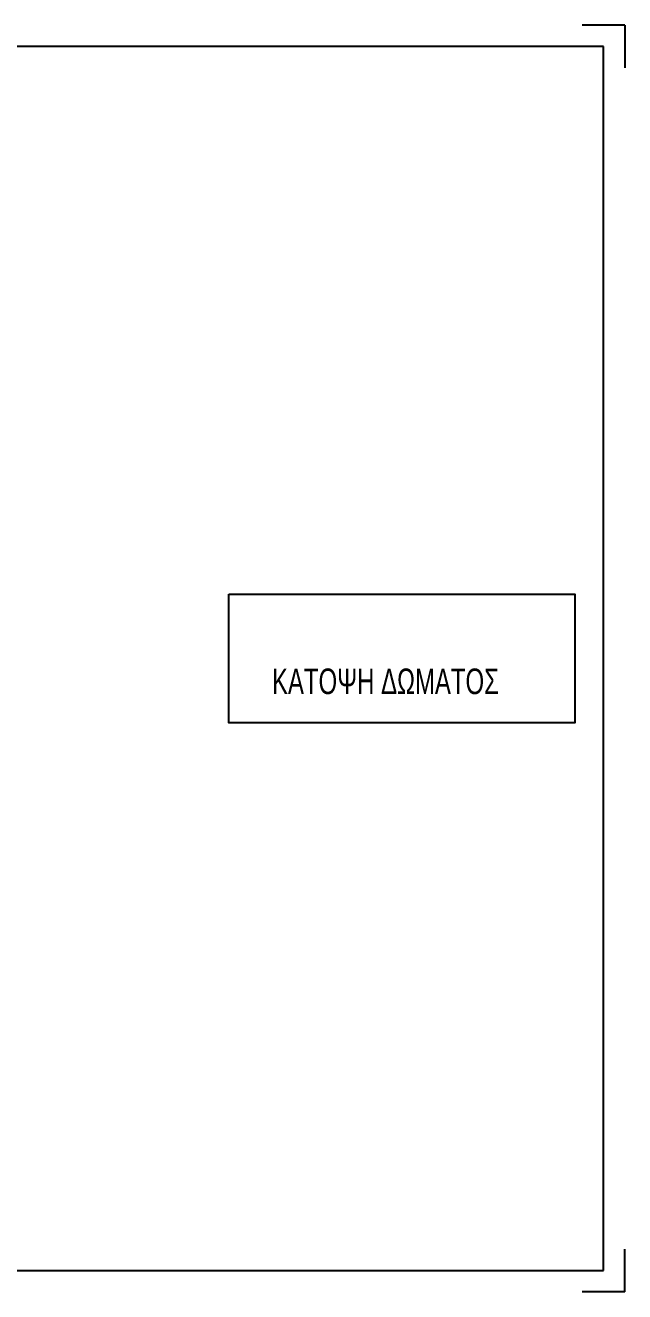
# Model space of a CAD drawing. Header units: metres. Extents: x -11 to 85, y -301 to 135.
# Drawn here: x 53.9 to 82, y 75.6 to 135 of the extents above; entities that cross this region are included whole.
import ezdxf

# ---------------------------------------------------------------- set-up
doc = ezdxf.new("R2010")
doc.units = ezdxf.units.M
doc.header["$LTSCALE"] = 0.036
for name, color, linetype in [('BORDER', 5, 'Continuous'), ('LAYER-ON', 4, 'Continuous'), ('MARKS', 2, 'Continuous'), ('NOTES', 3, 'Continuous')]:
    doc.layers.add(name, color=color, linetype=linetype)
doc.styles.add('outu-c', font='ugoutl-s.shx', dxfattribs={"width": 0.7})

# ---------------------------------------------------------------- blocks, each defined once
blk = doc.blocks.new('art103')
at = {"layer": 'BORDER'}
for p, q in [((20.75, 14.6), (0.25, 14.6)), ((20.75, 0.25), (20.75, 14.6)), ((0.25, 0.25), (20.75, 0.25))]:
    blk.add_line(p, q, dxfattribs=at)
at = {"layer": 'MARKS'}
for p, q in [((21, 14.85), (20.5, 14.85)), ((21, 14.85), (21, 14.35)), ((21, 0), (21, 0.5)), ((21, 0), (20.5, 0))]:
    blk.add_line(p, q, dxfattribs=at)

msp = doc.modelspace()

# ---------------------------------------------------------------- linework, layer by layer
at = {"layer": 'NOTES', "color": 2, "elevation": 3}
msp.add_lwpolyline([(63.43, 108.359), (79.666, 108.359), (79.666, 102.331), (63.43, 102.331)], close=True, dxfattribs=at)

# ---------------------------------------------------------------- block references
at = {"layer": 'LAYER-ON', "xscale": 4, "yscale": 4, "zscale": 4}
msp.add_blockref('art103', (-1.988, 75.645, 3), dxfattribs=at)

# ---------------------------------------------------------------- texts
at = {"layer": 'NOTES', "color": 2, "style": 'outu-c', "width": 0.7}
msp.add_text('ΚΑΤΟΨΗ ΔΩΜΑΤΟΣ', height=1.2, dxfattribs=at).set_placement((65.461, 103.675, 3))

doc.saveas('drawing.dxf')
